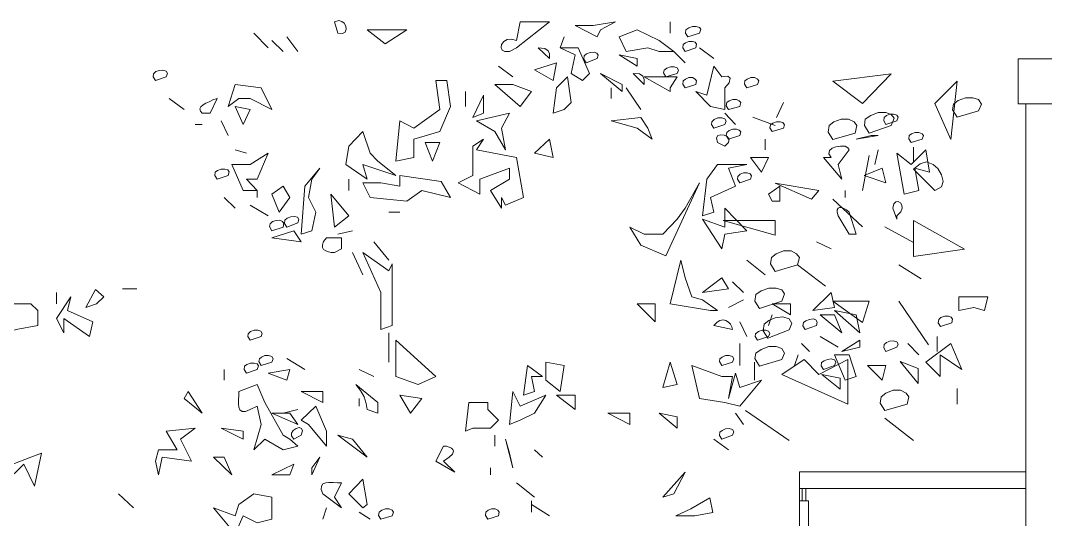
# Model space of a CAD drawing. Header units: millimetres. Extents: x 922141 to 965068, y 34629 to 256118.
# Drawn here: x 925435 to 928835, y 201564 to 203219 of the extents above; entities that cross this region are included whole.
import ezdxf

# ---------------------------------------------------------------- set-up
doc = ezdxf.new("R2010")
doc.units = ezdxf.units.MM
doc.layers.add('HATCH', color=8, linetype='Continuous', lineweight=5)
doc.layers.add('MCA__ SCALE', color=154, linetype='Continuous', lineweight=18)
doc.layers.add('MCA__ PISCINA ELEV.', color=91, linetype='Continuous')

# ---------------------------------------------------------------- blocks, each defined once
blk = doc.blocks.new('6y')
at = {"layer": 'HATCH', "linetype": 'Continuous'}
for points in [[(567149.3, 398876.7), (567160.3, 398875.6), (567166.9, 398878.9), (567169.1, 398885.5), (567168, 398893.2), (567164.7, 398899.8), (567159.2, 398904.2), (567151.5, 398906.4), (567141.6, 398903.1), (567149.3, 398876.7)], [(567572.7, 398841.5), (567650.8, 398903.1), (567581.5, 398903.1), (567572.7, 398859.1), (567560.6, 398862.4), (567550.7, 398861.3), (567543, 398856.9), (567537.5, 398849.2), (567536.4, 398842.6), (567538.6, 398836), (567545.2, 398832.7), (567556.2, 398832.7), (567572.7, 398841.5)], [(567764, 398867.9), (567771.7, 398884.4), (567806.9, 398903.1), (567754.2, 398894.3), (567711.3, 398894.3), (567764, 398867.9)], [(567936.7, 398876.7), (567936.7, 398903.1), (567936.7, 398876.7)], [(566984.3, 398841.5), (566950.2, 398876.7), (566984.3, 398841.5)], [(567261.4, 398851.4), (567313.1, 398884.4), (567218.5, 398884.4), (567261.4, 398851.4)], [(567910.3, 398832.7), (567945.5, 398832.7), (567910.3, 398859.1), (567858.6, 398884.4), (567815.7, 398867.9), (567832.2, 398832.7), (567883.9, 398841.5), (567910.3, 398832.7)], [(568006, 398876.7), (568009.3, 398885.5), (568006, 398889.9), (567998.3, 398892.1), (567989.5, 398892.1), (567980.7, 398888.8), (567974.1, 398884.4), (567973, 398876.7), (567978.5, 398867.9), (568006, 398876.7)], [(567019.5, 398832.7), (566993.1, 398859.1), (567019.5, 398832.7)], [(567054.7, 398832.7), (567028.3, 398867.9), (567054.7, 398832.7)], [(567676.1, 398841.5), (567686, 398867.9), (567676.1, 398841.5)], [(567997.2, 398841.5), (567999.4, 398850.3), (567996.1, 398854.7), (567989.5, 398856.9), (567980.7, 398856.9), (567973, 398853.6), (567967.5, 398849.2), (567966.4, 398841.5), (567971.9, 398832.7), (567997.2, 398841.5)], [(567650.8, 398816.2), (567650.8, 398827.2), (567647.5, 398834.9), (567639.8, 398840.4), (567624.4, 398841.5), (567650.8, 398816.2)], [(567728.9, 398764.5), (567745.4, 398781), (567719, 398841.5), (567676.1, 398841.5), (567711.3, 398825), (567702.5, 398781), (567728.9, 398764.5)], [(567764, 398816.2), (567766.2, 398823.9), (567762.9, 398829.4), (567756.4, 398831.6), (567747.6, 398830.5), (567738.8, 398827.2), (567733.3, 398822.8), (567732.2, 398815.1), (567737.7, 398806.3), (567764, 398816.2)], [(567971.9, 398806.3), (567945.5, 398832.7), (567971.9, 398806.3)], [(568040.1, 398816.2), (568006, 398841.5), (568040.1, 398816.2)], [(567659.6, 398764.5), (567667.3, 398806.3), (567615.6, 398789.8), (567659.6, 398764.5)], [(567858.6, 398798.6), (567858.6, 398816.2), (567815.7, 398825), (567858.6, 398798.6)], [(566742.3, 398773.3), (566745.6, 398781), (566742.3, 398786.5), (566734.6, 398788.7), (566725.8, 398787.6), (566718.1, 398785.4), (566712.6, 398779.9), (566711.5, 398773.3), (566717, 398764.5), (566742.3, 398773.3)], [(567563.9, 398773.3), (567529.8, 398798.6), (567563.9, 398773.3)], [(567823.4, 398738.2), (567823.4, 398754.7), (567771.7, 398781), (567823.4, 398738.2)], [(567875.1, 398754.7), (567875.1, 398766.7), (567871.8, 398774.4), (567864.1, 398779.9), (567848.7, 398781), (567875.1, 398754.7)], [(567953.2, 398781), (567956.5, 398788.7), (567953.2, 398794.2), (567946.6, 398796.4), (567937.8, 398796.4), (567929, 398793.1), (567922.4, 398788.7), (567921.3, 398782.1), (567926.8, 398773.3), (567953.2, 398781)], [(568066.5, 398695.3), (568066.5, 398747), (568076.4, 398759.1), (568078.6, 398770), (568073.1, 398774.4), (568058.8, 398773.3), (568040.1, 398798.6), (568023.6, 398729.4), (567997.2, 398738.2), (568032.4, 398703), (568066.5, 398695.3)], [(568392.5, 398710.1), (568460.7, 398780.4), (568322.1, 398762.9), (568392.5, 398710.1)], [(566993.1, 398695.3), (566967.8, 398747), (566906.2, 398754.7), (566889.7, 398703), (566915, 398721.7), (566941.4, 398721.7), (566993.1, 398695.3)], [(567329.6, 398582), (567329.6, 398624.9), (567391.2, 398643.6), (567416.5, 398703), (567407.7, 398764.5), (567381.3, 398764.5), (567391.2, 398695.3), (567329.6, 398651.3), (567296.6, 398668.9), (567286.7, 398573.2), (567329.6, 398582)], [(567581.5, 398703), (567607.9, 398738.2), (567563.9, 398754.7), (567521, 398754.7), (567581.5, 398703)], [(567686, 398695.3), (567702.5, 398711.8), (567693.7, 398773.3), (567667.3, 398747), (567659.6, 398686.5), (567686, 398695.3)], [(567936.7, 398738.2), (567936.7, 398747), (567953.2, 398773.3), (567875.1, 398773.3), (567936.7, 398738.2)], [(567997.2, 398754.7), (567999.4, 398763.5), (567996.1, 398767.8), (567989.5, 398771.1), (567980.7, 398771.1), (567973, 398767.8), (567967.5, 398763.5), (567966.4, 398755.8), (567971.9, 398747), (567997.2, 398754.7)], [(568143.5, 398754.7), (568146.8, 398763.5), (568143.5, 398767.8), (568136.9, 398771.1), (568128.1, 398771.1), (568119.3, 398767.8), (568113.8, 398763.5), (568112.7, 398755.8), (568118.2, 398747), (568143.5, 398754.7)], [(568601.5, 398624.3), (568616.9, 398762.9), (568564.1, 398710.1), (568601.5, 398624.3)], [(567451.7, 398703), (567451.7, 398738.2), (567451.7, 398703)], [(567797, 398721.7), (567797, 398747), (567797, 398721.7)], [(567867.4, 398695.3), (567832.2, 398747), (567867.4, 398695.3)], [(566785.2, 398695.3), (566750, 398721.7), (566785.2, 398695.3)], [(566846.8, 398686.5), (566863.3, 398721.7), (566853.4, 398718.4), (566844.6, 398714), (566836.9, 398710.7), (566830.3, 398706.3), (566824.8, 398701.9), (566822.6, 398697.5), (566823.7, 398692), (566828.1, 398686.5), (566846.8, 398686.5)], [(567469.3, 398676.6), (567494.6, 398686.5), (567494.6, 398729.4), (567469.3, 398676.6)], [(568101.7, 398703), (568103.9, 398711.8), (568100.6, 398716.2), (568094, 398719.5), (568085.2, 398719.5), (568076.4, 398716.2), (568070.9, 398711.8), (568069.8, 398704.1), (568075.3, 398695.3), (568101.7, 398703)], [(568188.6, 398676.6), (568205.1, 398711.8), (568188.6, 398676.6)], [(568667.4, 398692.5), (568674, 398707.9), (568667.4, 398718.9), (568654.2, 398723.3), (568636.6, 398723.3), (568619.1, 398716.7), (568608.1, 398707.9), (568605.9, 398694.7), (568616.9, 398677.1), (568667.4, 398692.5)], [(566924.9, 398660.1), (566941.4, 398695.3), (566906.2, 398703), (566924.9, 398660.1)], [(567546.3, 398599.6), (567537.5, 398651.3), (567556.2, 398686.5), (567478.1, 398668.9), (567521, 398643.6), (567546.3, 398599.6)], [(568091.8, 398660.1), (568066.5, 398686.5), (568091.8, 398660.1)], [(568460.7, 398657.3), (568467.3, 398674.9), (568460.7, 398683.7), (568447.5, 398688.1), (568429.9, 398688.1), (568412.3, 398681.5), (568399.1, 398672.7), (568396.9, 398657.3), (568407.9, 398639.7), (568460.7, 398657.3)], [(568473.4, 398668.9), (568476.7, 398677.7), (568473.4, 398682.1), (568465.7, 398684.3), (568456.9, 398684.3), (568449.2, 398681), (568443.7, 398676.6), (568442.6, 398668.9), (568448.1, 398660.1), (568473.4, 398668.9)], [(566811.6, 398660.1), (566828.1, 398660.1), (566811.6, 398660.1)], [(566889.7, 398633.7), (566873.2, 398668.9), (566889.7, 398633.7)], [(567893.8, 398624.9), (567883.9, 398651.3), (567867.4, 398676.6), (567797, 398668.9), (567858.6, 398651.3), (567893.8, 398624.9)], [(568066.5, 398660.1), (568069.8, 398667.8), (568066.5, 398673.3), (568058.8, 398675.5), (568050, 398675.5), (568041.2, 398672.2), (568035.7, 398666.7), (568034.6, 398660.1), (568040.1, 398651.3), (568066.5, 398660.1)], [(568185.7, 398657.3), (568132.9, 398677.1), (568185.7, 398657.3)], [(568205.1, 398651.3), (568207.3, 398659), (568204, 398664.5), (568197.4, 398666.7), (568188.6, 398666.7), (568179.8, 398663.4), (568174.3, 398659), (568173.2, 398652.4), (568178.7, 398643.6), (568205.1, 398651.3)], [(568374.9, 398639.7), (568379.3, 398657.3), (568372.7, 398666.1), (568359.5, 398672.7), (568341.9, 398672.7), (568324.3, 398666.1), (568313.3, 398657.3), (568311.1, 398641.9), (568322.1, 398624.3), (568374.9, 398639.7)], [(567218.5, 398530.3), (567208.6, 398565.5), (567286.7, 398539.1), (567243.8, 398573.2), (567226.2, 398591.9), (567208.6, 398643.6), (567175.7, 398608.4), (567168, 398565.5), (567218.5, 398530.3)], [(568066.5, 398608.4), (568075.3, 398617.2), (568076.4, 398624.9), (568072, 398631.5), (568064.3, 398634.8), (568056.6, 398635.9), (568050, 398633.7), (568046.7, 398628.2), (568048.9, 398617.2), (568066.5, 398608.4)], [(568101.7, 398633.7), (568103.9, 398642.5), (568100.6, 398646.9), (568094, 398649.1), (568085.2, 398649.1), (568076.4, 398645.8), (568070.9, 398641.4), (568069.8, 398633.7), (568075.3, 398624.9), (568101.7, 398633.7)], [(568412.9, 398633.7), (568429.4, 398633.7), (568377.7, 398624.9), (568412.9, 398633.7)], [(568533.9, 398624.9), (568537.2, 398633.7), (568533.9, 398638.1), (568526.2, 398641.4), (568517.4, 398641.4), (568508.6, 398638.1), (568503.1, 398633.7), (568502, 398626), (568507.5, 398617.2), (568533.9, 398624.9)], [(567373.6, 398573.2), (567391.2, 398617.2), (567356, 398617.2), (567373.6, 398573.2)], [(567537.5, 398462.1), (567537.5, 398487.4), (567546.3, 398468.7), (567589.2, 398487.4), (567572.7, 398582), (567478.1, 398599.6), (567494.6, 398624.9), (567469.3, 398608.4), (567469.3, 398539.1), (567434.1, 398521.5), (567485.8, 398495.1), (567485.8, 398530.3), (567556.2, 398556.7), (567556.2, 398530.3), (567511.1, 398503.9), (567537.5, 398462.1)], [(567659.6, 398582), (567650.8, 398624.9), (567615.6, 398591.9), (567659.6, 398582)], [(568162.2, 398599.6), (568162.2, 398624.9), (568162.2, 398599.6)], [(566924.9, 398503.9), (566957.9, 398503.9), (566932.6, 398530.3), (566957.9, 398530.3), (566984.3, 398591.9), (566941.4, 398565.5), (566898.5, 398565.5), (566924.9, 398503.9)], [(566932.6, 398591.9), (566906.2, 398599.6), (566932.6, 398591.9)], [(568343.6, 398530.3), (568334.8, 398565.5), (568361.2, 398599.6), (568357.9, 398605.1), (568351.3, 398608.4), (568340.3, 398608.4), (568329.4, 398607.3), (568320.6, 398604), (568314, 398598.5), (568312.9, 398590.8), (568318.4, 398582), (568299.7, 398582), (568343.6, 398530.3)], [(568392.5, 398503.3), (568407.9, 398586.9), (568392.5, 398503.3)], [(568421.7, 398565.5), (568429.4, 398599.6), (568421.7, 398565.5)], [(568526.2, 398503.9), (568516.3, 398556.7), (568551.5, 398546.8), (568542.7, 398599.6), (568507.5, 398565.5), (568473.4, 398591.9), (568491, 398495.1), (568526.2, 398503.9)], [(568513.5, 398571.5), (568513.5, 398606.7), (568513.5, 398571.5)], [(568040.1, 398452.2), (568032.4, 398487.4), (568091.8, 398513.8), (568075.3, 398556.7), (568118.2, 398565.5), (568048.9, 398565.5), (568023.6, 398530.3), (568013.7, 398443.4), (568040.1, 398452.2)], [(568153.4, 398546.8), (568169.9, 398582), (568127, 398582), (568153.4, 398546.8)], [(568564.1, 398503.3), (568579.5, 398512.1), (568583.9, 398525.3), (568579.5, 398540.7), (568570.7, 398556.1), (568559.7, 398564.9), (568544.3, 398571.5), (568528.9, 398567.1), (568513.5, 398553.9), (568564.1, 398503.3)], [(566889.7, 398539.1), (566891.9, 398547.9), (566888.6, 398552.3), (566882, 398554.5), (566873.2, 398554.5), (566864.4, 398551.2), (566858.9, 398546.8), (566857.8, 398539.1), (566863.3, 398530.3), (566889.7, 398539.1)], [(567087.7, 398408.2), (567097.6, 398452.2), (567080, 398487.4), (567087.7, 398530.3), (567106.4, 398556.7), (567071.2, 398513.8), (567062.4, 398400.5), (567087.7, 398408.2)], [(567394.5, 398524.8), (567296.6, 398539.1), (567296.6, 398513.8), (567251.5, 398521.5), (567208.6, 398521.5), (567226.2, 398487.4), (567313.1, 398478.6), (567348.3, 398503.9), (567416.5, 398487.4), (567394.5, 398524.8)], [(568127, 398530.3), (568129.2, 398538), (568125.9, 398543.5), (568119.3, 398545.7), (568110.5, 398545.7), (568102.8, 398542.4), (568097.3, 398536.9), (568096.2, 398530.3), (568101.7, 398521.5), (568127, 398530.3)], [(568448.1, 398521.5), (568439.3, 398556.7), (568396.4, 398539.1), (568448.1, 398521.5)], [(567010.7, 398452.2), (567036, 398487.4), (567019.5, 398513.8), (566993.1, 398495.1), (567010.7, 398452.2)], [(567175.7, 398503.9), (567175.7, 398530.3), (567175.7, 398503.9)], [(567926.8, 398348.8), (568006, 398521.5), (567971.9, 398462.1), (567953.2, 398435.7), (567919.1, 398400.5), (567875.1, 398400.5), (567841, 398417), (567867.4, 398374.1), (567926.8, 398348.8)], [(568178.7, 398478.6), (568196.3, 398478.6), (568196.3, 398513.8), (568169.9, 398495.1), (568178.7, 398478.6)], [(568271.5, 398483.5), (568289.1, 398503.3), (568185.7, 398520.9), (568271.5, 398483.5)], [(566906.2, 398462.1), (566879.8, 398487.4), (566906.2, 398462.1)], [(566957.9, 398487.4), (566957.9, 398503.9), (566957.9, 398487.4)], [(567141.6, 398417), (567175.7, 398443.4), (567132.8, 398495.1), (567141.6, 398417)], [(568351.3, 398487.4), (568351.3, 398503.9), (568351.3, 398487.4)], [(566984.3, 398443.4), (566941.4, 398468.7), (566984.3, 398443.4)], [(568392.5, 398417.5), (568322.1, 398483.5), (568392.5, 398417.5)], [(568361.2, 398400.5), (568377.7, 398400.5), (568361.2, 398452.2), (568354.6, 398457.7), (568348, 398461), (568342.5, 398463.2), (568338.1, 398463.2), (568334.8, 398462.1), (568332.7, 398457.7), (568332.7, 398452.2), (568334.8, 398443.4), (568361.2, 398400.5)], [(568473.4, 398435.7), (568473.4, 398443.4), (568483.3, 398453.3), (568486.6, 398462.1), (568485.5, 398468.7), (568482.2, 398474.2), (568476.7, 398477.5), (568471.2, 398476.4), (568466.8, 398472), (568464.6, 398462.1), (568473.4, 398435.7)], [(567054.7, 398426.9), (567056.9, 398434.6), (567053.6, 398440.1), (567047, 398442.3), (567038.2, 398441.2), (567029.4, 398437.9), (567023.9, 398433.5), (567022.8, 398425.8), (567028.3, 398417), (567054.7, 398426.9)], [(567296.6, 398452.2), (567270.2, 398452.2), (567296.6, 398452.2)], [(568058.8, 398365.3), (568066.5, 398400.5), (568118.2, 398408.2), (568066.5, 398462.1), (568066.5, 398417), (568013.7, 398435.7), (568058.8, 398365.3)], [(567019.5, 398417), (567021.7, 398425.8), (567018.4, 398430.2), (567011.8, 398433.5), (567003, 398432.4), (566994.2, 398430.2), (566988.7, 398424.7), (566987.6, 398418.1), (566993.1, 398408.2), (567019.5, 398417)], [(568185.7, 398397.7), (568185.7, 398432.9), (568062.5, 398432.9), (568185.7, 398397.7)], [(568513.5, 398380.1), (568445.3, 398417.5), (568513.5, 398380.1)], [(568634.4, 398364.7), (568513.5, 398432.9), (568513.5, 398347.1), (568634.4, 398364.7)], [(567062.4, 398381.8), (567044.8, 398408.2), (566993.1, 398391.7), (567062.4, 398381.8)], [(567158.1, 398365.3), (567158.1, 398391.7), (567122.9, 398391.7), (567115.2, 398382.9), (567113, 398375.2), (567113, 398368.6), (567115.2, 398364.2), (567120.7, 398360.9), (567127.3, 398358.7), (567133.9, 398356.5), (567141.6, 398356.5), (567158.1, 398365.3)], [(567184.5, 398408.2), (567149.3, 398400.5), (567184.5, 398408.2)], [(567270.2, 398338.9), (567235, 398381.8), (567270.2, 398338.9)], [(568318.4, 398365.3), (568283.2, 398381.8), (568318.4, 398365.3)], [(567208.6, 398303.7), (567184.5, 398356.5), (567208.6, 398303.7)], [(567277.9, 398183.9), (567277.9, 398330.1), (567270.2, 398313.6), (567208.6, 398356.5), (567251.5, 398261.9), (567251.5, 398174), (567277.9, 398183.9)], [(568238.5, 398327.3), (568242.9, 398344.9), (568236.3, 398353.7), (568223.1, 398360.3), (568205.5, 398360.3), (568187.9, 398353.7), (568176.9, 398344.9), (568174.7, 398329.5), (568185.7, 398311.9), (568238.5, 398327.3)], [(568032.4, 398219), (568048.9, 398219), (568013.7, 398244.3), (567988.4, 398252), (567971.9, 398297.1), (567962, 398338.9), (567936.7, 398235.5), (568032.4, 398219)], [(568162.2, 398303.7), (568118.2, 398338.9), (568162.2, 398303.7)], [(568304.5, 398276.7), (568238.5, 398327.3), (568304.5, 398276.7)], [(568531.1, 398294.3), (568478.3, 398327.3), (568531.1, 398294.3)], [(568075.3, 398270.7), (568058.8, 398297.1), (568013.7, 398261.9), (568075.3, 398270.7)], [(566577.4, 398235.5), (566595, 398252), (566575.6, 398269.2), (566552.1, 398226.7), (566577.4, 398235.5)], [(566673, 398270.7), (566638.9, 398270.7)], [(568110.5, 398261.9), (568084.1, 398287.2), (568110.5, 398261.9)], [(568201.1, 398241.5), (568207.7, 398259.1), (568201.1, 398267.9), (568187.9, 398272.3), (568170.3, 398272.3), (568152.7, 398265.7), (568139.5, 398256.9), (568137.3, 398241.5), (568148.3, 398223.9), (568201.1, 398241.5)], [(566482.8, 398235.5), (566482.8, 398261.9), (566482.8, 398235.5)], [(566560.9, 398157.5), (566568.6, 398192.6), (566509.2, 398219), (566516.9, 398252), (566482.8, 398200.3), (566500.4, 398166.3), (566500.4, 398200.3), (566560.9, 398157.5)], [(568075.3, 398226.7), (568110.5, 398244.3)], [(568326.1, 398226.7), (568318.4, 398261.9), (568274.4, 398219), (568326.1, 398226.7)], [(568681.3, 398219), (568689, 398252), (568620.8, 398252), (568620.8, 398219), (568656, 398226.7), (568681.3, 398219)], [(566387.1, 398174), (566438.8, 398183.9), (566438.8, 398219), (566422.3, 398235.5), (566379.4, 398235.5), (566360.7, 398166.3), (566387.1, 398174)], [(567901.5, 398192.6), (567901.5, 398235.5), (567858.6, 398235.5), (567901.5, 398192.6)], [(568221.6, 398209.1), (568221.6, 398235.5), (568178.7, 398235.5), (568221.6, 398209.1)], [(568392.5, 398191), (568407.9, 398241.5), (568322.1, 398241.5), (568392.5, 398191)], [(568548.7, 398138.2), (568478.3, 398241.5), (568548.7, 398138.2)], [(568084.1, 398174), (568083, 398180.6), (568079.7, 398187.2), (568075.3, 398191.5), (568068.7, 398195.9), (568062.1, 398197), (568054.4, 398195.9), (568047.8, 398191.5), (568040.1, 398183.9), (568084.1, 398174)], [(568218.7, 398173.4), (568225.3, 398188.8), (568218.7, 398199.8), (568203.3, 398204.2), (568185.7, 398202), (568170.3, 398195.4), (568159.3, 398186.6), (568157.1, 398171.2), (568168.1, 398153.6), (568218.7, 398173.4)], [(568169.9, 398183.9), (568178.7, 398209.1), (568169.9, 398183.9)], [(568283.2, 398183.9), (568285.4, 398191.5), (568282.1, 398197), (568275.5, 398199.2), (568266.7, 398198.1), (568257.9, 398194.8), (568252.4, 398190.5), (568251.3, 398182.8), (568256.8, 398174), (568283.2, 398183.9)], [(568343.6, 398166.3), (568326.1, 398209.1), (568292, 398209.1), (568343.6, 398166.3)], [(568386.5, 398166.3), (568377.7, 398209.1), (568326.1, 398219), (568386.5, 398166.3)], [(568603.7, 398190.3), (568605.9, 398199.1), (568602.6, 398203.5), (568596, 398205.7), (568587.2, 398205.7), (568578.4, 398202.4), (568572.9, 398198), (568571.8, 398190.3), (568577.3, 398181.5), (568603.7, 398190.3)], [(566967.8, 398157.5), (566970, 398165.2), (566966.7, 398170.7), (566960.1, 398172.9), (566951.3, 398172.9), (566942.5, 398169.6), (566937, 398164.1), (566935.9, 398157.5), (566941.4, 398148.7), (566967.8, 398157.5)], [(568118.2, 398157.5), (568101.7, 398192.6), (568118.2, 398157.5)], [(568169.9, 398157.5), (568173.2, 398165.2), (568169.9, 398170.7), (568163.3, 398172.9), (568154.5, 398172.9), (568145.7, 398169.6), (568139.1, 398164.1), (568138, 398157.5), (568143.5, 398148.7), (568169.9, 398157.5)], [(567270.2, 398097), (567270.2, 398166.3)], [(567339.5, 398044.2), (567381.3, 398062.9), (567286.7, 398148.7), (567286.7, 398062.9), (567339.5, 398044.2)], [(568334.8, 398132.2), (568292, 398157.5), (568334.8, 398132.2)], [(568386.5, 398132.2), (568386.5, 398148.7), (568343.6, 398122.3), (568386.5, 398132.2)], [(568473.4, 398132.2), (568476.7, 398139.9), (568473.4, 398145.4), (568465.7, 398147.6), (568456.9, 398146.5), (568449.2, 398143.2), (568443.7, 398138.8), (568442.6, 398131.1), (568448.1, 398122.3), (568473.4, 398132.2)], [(568569.1, 398122.3), (568569.1, 398157.5), (568569.1, 398122.3)], [(568101.7, 398089.3), (568101.7, 398141)], [(568201.1, 398103), (568207.7, 398118.4), (568201.1, 398129.4), (568187.9, 398133.8), (568170.3, 398133.8), (568152.7, 398127.2), (568139.5, 398118.4), (568137.3, 398105.2), (568148.3, 398087.6), (568201.1, 398103)], [(568266.7, 398122.3), (568248, 398141), (568266.7, 398122.3)], [(568526.2, 398114.6), (568499.8, 398141), (568526.2, 398114.6)], [(568576.2, 398062.9), (568576.2, 398114.6), (568627.9, 398079.4), (568601.5, 398141), (568542.1, 398097), (568576.2, 398062.9)], [(566993.1, 398097), (566996.4, 398104.7), (566993.1, 398110.2), (566985.4, 398112.4), (566976.6, 398112.4), (566968.9, 398109.1), (566963.4, 398104.7), (566962.3, 398098.1), (566967.8, 398089.3), (566993.1, 398097)], [(567071.2, 398079.4), (567028.3, 398105.8), (567071.2, 398079.4)], [(568084.1, 398097), (568087.4, 398104.7), (568084.1, 398110.2), (568076.4, 398112.4), (568067.6, 398112.4), (568059.9, 398109.1), (568054.4, 398104.7), (568053.3, 398098.1), (568058.8, 398089.3), (568084.1, 398097)], [(568357.3, 397997.4), (568357.3, 398103), (568289.1, 398067.8), (568253.9, 398103), (568201.1, 398067.8), (568357.3, 397997.4)], [(568231.5, 398089.3), (568240.3, 398114.6), (568231.5, 398089.3)], [(568326.1, 398089.3), (568329.4, 398097), (568326.1, 398102.5), (568318.4, 398104.7), (568309.6, 398103.6), (568301.9, 398100.3), (568295.3, 398095.9), (568294.2, 398088.2), (568299.7, 398079.4), (568326.1, 398089.3)], [(568377.7, 398062.9), (568361.2, 398114.6), (568326.1, 398114.6), (568351.3, 398054.1), (568377.7, 398062.9)], [(566879.8, 398054.1), (566879.8, 398079.4), (566879.8, 398054.1)], [(566957.9, 398079.4), (566961.2, 398088.2), (566957.9, 398092.6), (566951.3, 398094.8), (566942.5, 398094.8), (566933.7, 398091.5), (566928.2, 398087.1), (566927.1, 398079.4), (566932.6, 398070.6), (566957.9, 398079.4)], [(567028.3, 398054.1), (567036, 398079.4), (566984.3, 398070.6), (567028.3, 398054.1)], [(567235, 398062.9), (567199.8, 398079.4), (567235, 398062.9)], [(567615.6, 398027.7), (567607.9, 398062.9), (567634.3, 398062.9), (567599.1, 398089.3), (567589.2, 398018.9), (567615.6, 398027.7)], [(567676.1, 398027.7), (567686, 398089.3), (567642, 398097), (567642, 398054.1), (567676.1, 398027.7)], [(567953.2, 398044.2), (567936.7, 398097), (567919.1, 398036.5), (567953.2, 398044.2)], [(568101.7, 397992.5), (568153.4, 398054.1), (568101.7, 398036.5), (568091.8, 398070.6), (568075.3, 398011.2), (568084.1, 398062.9), (568058.8, 398062.9), (567988.4, 398089.3), (568006, 398011.2), (568066.5, 398001.3), (568101.7, 397992.5)], [(568136.9, 398054.1), (568136.9, 398097), (568136.9, 398054.1)], [(568439.3, 398054.1), (568448.1, 398089.3), (568404.1, 398089.3), (568439.3, 398054.1)], [(568524.5, 398046.5), (568524.5, 398081.7), (568481.6, 398098.2), (568524.5, 398046.5)], [(568339.2, 398032.7), (568339.2, 398059.1), (568296.3, 398067.9), (568339.2, 398032.7)], [(566828.1, 397976), (566795.1, 398027.7), (566785.2, 398011.2), (566828.1, 397976)], [(567054.7, 397897.9), (567036, 397914.4), (567019.5, 397924.3), (566976.6, 398001.3), (566957.9, 398044.2), (566915, 398027.7), (566915, 398017.8), (566913.9, 398007.9), (566913.9, 397998), (566915, 397990.3), (566917.2, 397983.7), (566922.7, 397980.4), (566930.4, 397980.4), (566941.4, 397984.8), (566957.9, 397992.5), (566967.8, 397949.6), (566950.2, 397889.1), (566976.6, 397914.4), (567019.5, 397889.1), (567054.7, 397897.9)], [(567114.1, 398001.3), (567114.1, 398027.7), (567062.4, 398027.7), (567114.1, 398001.3)], [(567243.8, 397976), (567243.8, 398001.3), (567192.1, 398044.2), (567203.1, 398029.9), (567211.9, 398014.5), (567216.3, 397999.1), (567218.5, 397984.8), (567243.8, 397976)], [(567581.5, 397959.5), (567615.6, 397976), (567642, 398018.9), (567581.5, 397992.5), (567563.9, 398027.7), (567556.2, 397949.6), (567581.5, 397959.5)], [(568498.1, 397997.4), (568502.5, 398015), (568495.9, 398023.8), (568482.7, 398030.4), (568465.1, 398030.4), (568447.5, 398023.8), (568436.5, 398015), (568434.3, 397999.6), (568445.3, 397982), (568498.1, 397997.4)], [(568616.9, 397997.4), (568616.9, 398034.8), (568616.9, 397997.4)], [(567199.8, 397992.5), (567199.8, 398011.2), (567199.8, 397992.5)], [(567321.9, 397976), (567348.3, 398011.2), (567296.6, 398018.9), (567321.9, 397976)], [(567711.3, 397984.8), (567711.3, 398018.9), (567667.3, 398018.9), (567711.3, 397984.8)], [(567054.7, 397984.8), (567019.5, 397976), (567054.7, 397984.8)], [(567122.9, 397933.1), (567097.6, 397992.5), (567062.4, 397959.5), (567080, 397949.6), (567122.9, 397897.9), (567122.9, 397933.1), (567122.9, 397933.1)], [(567504.5, 397984.8), (567504.5, 398001.3), (567459.4, 398001.3), (567451.7, 397933.1), (567469.3, 397940.8), (567511.1, 397940.8), (567529.8, 397959.5), (567504.5, 397984.8), (567504.5, 397984.8)], [(568218.7, 397911.6), (568115.3, 397982), (568218.7, 397911.6)], [(567054.7, 397949.6), (567036, 397976), (566993.1, 397976), (567054.7, 397949.6)], [(567841, 397949.6), (567841, 397976), (567789.3, 397976), (567841, 397949.6)], [(567953.2, 397940.8), (567953.2, 397967.2), (567910.3, 397976), (567953.2, 397940.8)], [(568110.5, 397949.6), (568091.8, 397976), (568110.5, 397949.6)], [(568513.5, 397911.6), (568445.3, 397964.4), (568513.5, 397911.6)], [(566724.7, 397829.7), (566733.5, 397871.5), (566802.8, 397862.7), (566776.4, 397914.4), (566811.6, 397940.8), (566742.3, 397933.1), (566768.7, 397889.1), (566724.7, 397889.1), (566717, 397862.7), (566724.7, 397829.7)], [(566924.9, 397914.4), (566924.9, 397933.1), (566873.2, 397940.8), (566924.9, 397914.4)], [(567062.4, 397924.3), (567065.7, 397934.2), (567063.5, 397939.7), (567058, 397941.9), (567050.3, 397939.7), (567043.7, 397935.3), (567039.3, 397928.7), (567039.3, 397922.1), (567044.8, 397914.4), (567062.4, 397924.3)], [(568084.1, 397924.3), (568087.4, 397932), (568084.1, 397937.5), (568076.4, 397939.7), (568067.6, 397938.6), (568059.9, 397935.3), (568054.4, 397930.9), (568053.3, 397923.2), (568058.8, 397914.4), (568084.1, 397924.3)], [(567218.5, 397871.5), (567184.5, 397914.4), (567149.3, 397924.3), (567218.5, 397871.5)], [(567521, 397897.9), (567521, 397924.3), (567521, 397897.9)], [(567563.9, 397846.2), (567556.2, 397881.4), (567546.3, 397914.4), (567563.9, 397846.2)], [(568075.3, 397889.1), (568040.1, 397914.4), (568075.3, 397889.1)], [(566360.7, 397803.3), (566360.7, 397811), (566405.8, 397855), (566431.1, 397803.3), (566447.6, 397881.4), (566422.3, 397871.5), (566379.4, 397855), (566335.4, 397794.5), (566360.7, 397803.3)], [(567426.4, 397836.3), (567400, 397862.7), (567413.2, 397871.5), (567420.9, 397879.2), (567423.1, 397885.8), (567422, 397890.2), (567418.7, 397893.5), (567413.2, 397895.7), (567406.6, 397897.9), (567400, 397897.9), (567381.3, 397862.7), (567426.4, 397836.3)], [(567634.3, 397871.5), (567615.6, 397889.1), (567634.3, 397871.5)], [(566898.5, 397829.7), (566879.8, 397871.5), (566854.5, 397871.5), (566898.5, 397829.7)], [(567087.7, 397829.7), (567087.7, 397846.2), (567106.4, 397871.5), (567087.7, 397829.7)], [(567036, 397829.7), (567044.8, 397855), (566993.1, 397829.7), (567036, 397829.7)], [(567511.1, 397829.7), (567511.1, 397846.2), (567511.1, 397829.7)], [(567945.5, 397784.6), (567971.9, 397836.3), (567919.1, 397776.9), (567945.5, 397784.6)], [(567158.1, 397751.6), (567141.6, 397776.9), (567158.1, 397811), (567148.2, 397811), (567138.3, 397812.1), (567128.4, 397812.1), (567120.7, 397811), (567114.1, 397808.8), (567110.8, 397803.3), (567109.7, 397795.6), (567114.1, 397784.6), (567158.1, 397751.6)], [(567208.6, 397751.6), (567218.5, 397759.3), (567208.6, 397819.8), (567175.7, 397784.6), (567208.6, 397751.6)], [(567615.6, 397776.9), (567572.7, 397811), (567615.6, 397776.9)], [(566665.3, 397751.6), (566630.1, 397784.6), (566665.3, 397751.6)], [(566906.2, 397690), (566924.9, 397732.9), (566957.9, 397716.4), (566993.1, 397725.2), (566993.1, 397776.9), (566950.2, 397784.6), (566915, 397759.3), (566906.2, 397732.9), (566854.5, 397751.6), (566906.2, 397690)], [(567607.9, 397741.7), (567607.9, 397768.1), (567607.9, 397741.7)], [(567650.8, 397732.9), (567607.9, 397759.3), (567650.8, 397732.9)], [(567995.3, 397732.8), (568038.2, 397740.5), (568030.5, 397775.7), (567985.4, 397749.3), (567950.2, 397732.8), (567995.3, 397732.8)], [(567114.1, 397725.2), (567122.9, 397751.6), (567114.1, 397725.2)], [(567226.2, 397725.2), (567199.8, 397741.7)], [(567277.9, 397732.9), (567281.2, 397741.7), (567277.9, 397746.1), (567271.3, 397749.4), (567262.5, 397749.4), (567253.7, 397746.1), (567247.1, 397741.7), (567246, 397734), (567251.5, 397725.2), (567277.9, 397732.9)], [(567529.8, 397732.9), (567532, 397741.7), (567528.7, 397746.1), (567522.1, 397749.4), (567513.3, 397749.4), (567505.6, 397746.1), (567500.1, 397741.7), (567499, 397734), (567504.5, 397725.2), (567529.8, 397732.9)]]:
    blk.add_lwpolyline(points, dxfattribs=at)

msp = doc.modelspace()

# ---------------------------------------------------------------- linework, layer by layer
at = {"layer": 'MCA__ SCALE'}
for p, q in [((931570.23, 203092.18), (928744.18, 203092.18)), ((928744.18, 203092.18), (928744.18, 202942.18)), ((931570.23, 202942.18), (928744.18, 202942.18)), ((928769.18, 202942.18), (928769.18, 201722.18)), ((928769.18, 201722.18), (928019.18, 201722.18)), ((928019.18, 201722.18), (928019.18, 200642.18)), ((928769.18, 201722.18), (928769.18, 200992.18)), ((928769.18, 201667.18), (928019.18, 201667.18))]:
    msp.add_line(p, q, dxfattribs=at)
for points in [[(928040.18, 201625.4), (928028.18, 201625.4), (928028.18, 201667.18), (928040.18, 201667.18)], [(928049.18, 201625.4), (928019.18, 201625.4), (928019.18, 200742.18), (928049.18, 200742.18)]]:
    msp.add_lwpolyline(points, close=True, dxfattribs=at)

# ---------------------------------------------------------------- block references
at = {"layer": 'MCA__ PISCINA ELEV.', "xscale": 1.4, "yscale": 1.4, "zscale": 1.4}
msp.add_blockref('6y', (132478.46, -355249.91), dxfattribs=at)

doc.saveas('drawing.dxf')
